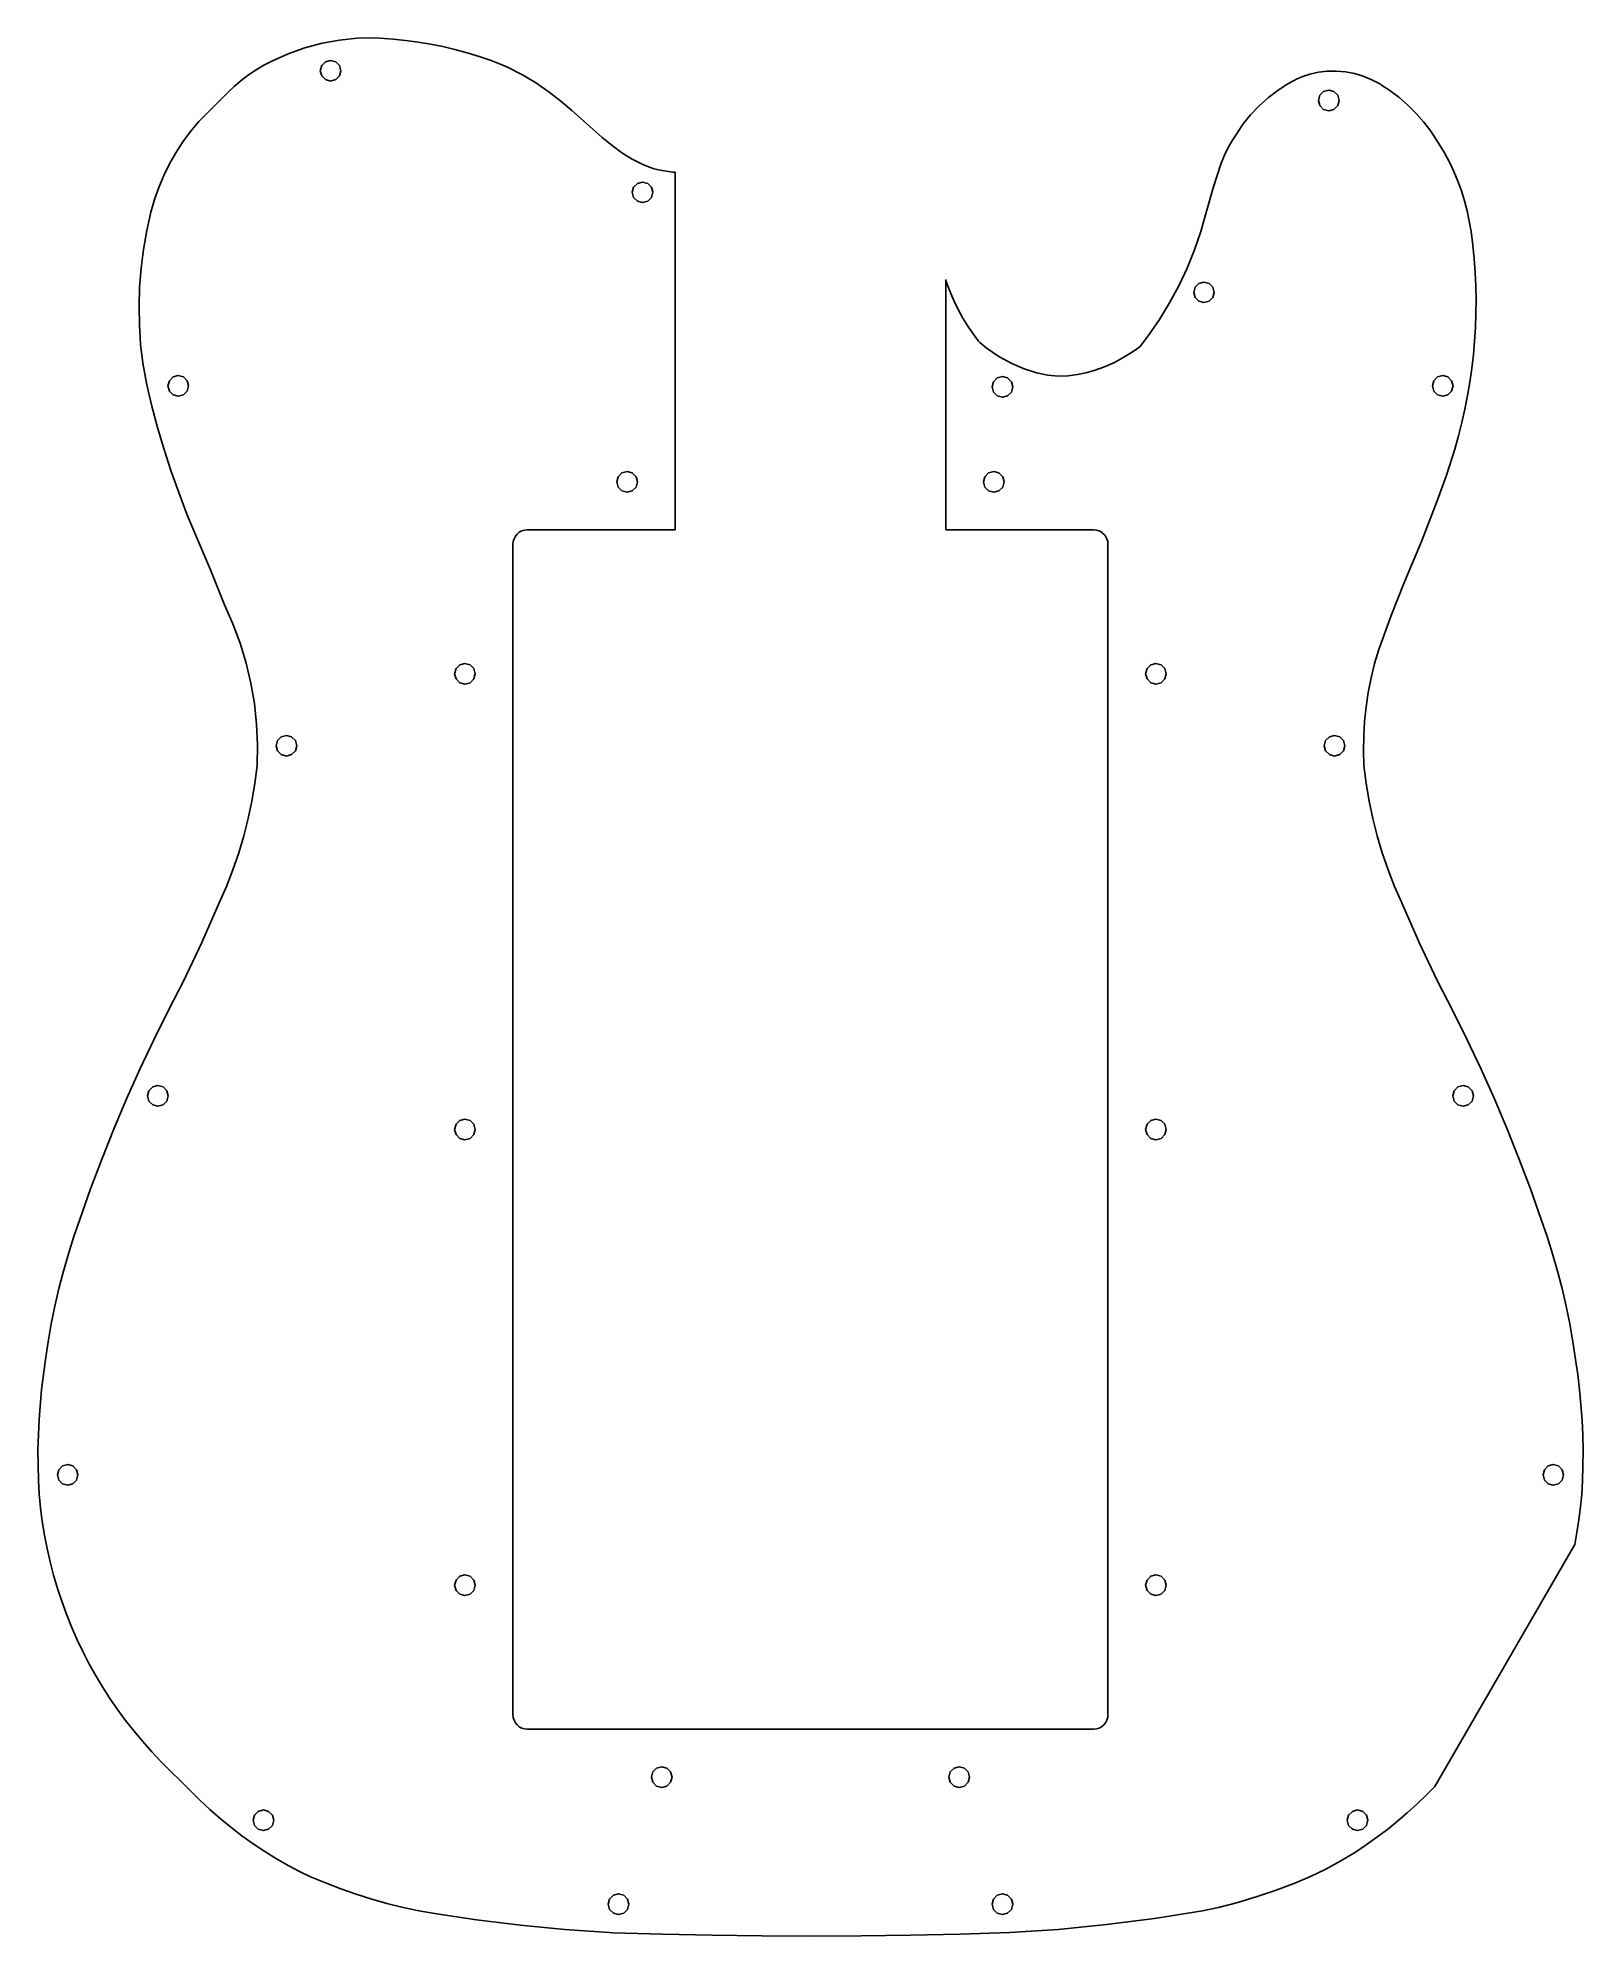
# Model space of a CAD drawing. Header units: metres. Extents: x -161 to 161, y -313 to 83.
import ezdxf

# ---------------------------------------------------------------- set-up
doc = ezdxf.new("R2010")
doc.units = ezdxf.units.M

msp = doc.modelspace()

# ---------------------------------------------------------------- linework, layer by layer
for p, q in [((-108.86, 79.2476), (-112.253, 77.7225)), ((-105.363, 80.4884), (-108.86, 79.2476)), ((-101.782, 81.4409), (-105.363, 80.4884)), ((-98.1332, 82.1011), (-101.782, 81.4409)), ((-94.4366, 82.4647), (-98.1332, 82.1011)), ((-90.7101, 82.5278), (-94.4366, 82.4647)), ((-88.8413, 82.4454), (-90.7101, 82.5278)), ((-86.972, 82.2862), (-88.8413, 82.4454)), ((-84.3635, 82.0253), (-86.972, 82.2862)), ((-81.7673, 81.6791), (-84.3635, 82.0253)), ((-79.1856, 81.2482), (-81.7673, 81.6791)), ((-76.6204, 80.733), (-79.1856, 81.2482)), ((-74.0739, 80.134), (-76.6204, 80.733)), ((-71.5481, 79.4516), (-74.0739, 80.134)), ((-69.0452, 78.6863), (-71.5481, 79.4516)), ((-115.526, 75.9174), (-117.117, 74.8446)), ((-113.906, 76.8547), (-115.526, 75.9174)), ((-112.253, 77.7225), (-113.906, 76.8547)), ((-102.139, 75.7), (-101.851, 76.775)), ((-101.851, 74.625), (-102.139, 75.7)), ((-101.851, 76.775), (-101.064, 77.562)), ((-101.064, 77.562), (-99.989, 77.85)), ((-99.989, 77.85), (-98.914, 77.562)), ((-98.914, 77.562), (-98.127, 76.775)), ((-98.127, 76.775), (-97.839, 75.7)), ((-97.839, 75.7), (-98.127, 74.625)), ((-66.5674, 77.8386), (-69.0452, 78.6863)), ((-64.8033, 77.1495), (-66.5674, 77.8386)), ((-63.1201, 76.4119), (-64.8033, 77.1495)), ((-59.9765, 74.8102), (-63.1201, 76.4119)), ((105.851, 75.3707), (104.036, 74.9553)), ((107.707, 75.5999), (105.851, 75.3707)), ((109.587, 75.6393), (107.707, 75.5999)), ((111.475, 75.4853), (109.587, 75.6393)), ((113.354, 75.1343), (111.475, 75.4853)), ((-120.096, 72.4372), (-121.476, 71.1088)), ((-118.641, 73.6835), (-120.096, 72.4372)), ((-117.117, 74.8446), (-118.641, 73.6835)), ((-101.064, 73.838), (-101.851, 74.625)), ((-99.989, 73.55), (-101.064, 73.838)), ((-98.914, 73.838), (-99.989, 73.55)), ((-98.127, 74.625), (-98.914, 73.838)), ((-57.0997, 73.0705), (-59.9765, 74.8102)), ((-54.453, 71.2293), (-57.0997, 73.0705)), ((-51.9995, 69.323), (-54.453, 71.2293)), ((97.4474, 71.6768), (95.4206, 70.1077)), ((99.4704, 72.9977), (97.4474, 71.6768)), ((101.401, 74.0128), (99.4704, 72.9977)), ((102.137, 74.2918), (101.401, 74.0128)), ((102.279, 74.3572), (102.137, 74.2918)), ((102.582, 74.4606), (102.279, 74.3572)), ((103.156, 74.6778), (102.582, 74.4606)), ((103.303, 74.7058), (103.156, 74.6778)), ((104.036, 74.9553), (103.303, 74.7058)), ((106.149, 70.575), (106.936, 71.362)), ((106.936, 71.362), (108.011, 71.65)), ((108.011, 71.65), (109.086, 71.362)), ((109.086, 71.362), (109.873, 70.575)), ((115.207, 74.5828), (113.354, 75.1343)), ((117.018, 73.8272), (115.207, 74.5828)), ((118.769, 72.8639), (117.018, 73.8272)), ((118.85, 72.8071), (118.769, 72.8639)), ((119.025, 72.7195), (118.85, 72.8071)), ((120.773, 71.5972), (119.025, 72.7195)), ((122.61, 70.1931), (120.773, 71.5972)), ((-121.476, 71.1088), (-127.476, 65.1088)), ((-49.7028, 67.3884), (-51.9995, 69.323)), ((-45.4323, 63.5801), (-49.7028, 67.3884)), ((93.4785, 68.3592), (91.7063, 66.5075)), ((95.4206, 70.1077), (93.4785, 68.3592)), ((105.861, 69.5), (106.149, 70.575)), ((106.149, 68.425), (105.861, 69.5)), ((106.936, 67.638), (106.149, 68.425)), ((108.011, 67.35), (106.936, 67.638)), ((109.086, 67.638), (108.011, 67.35)), ((109.873, 68.425), (109.086, 67.638)), ((109.873, 70.575), (110.161, 69.5)), ((110.161, 69.5), (109.873, 68.425)), ((124.456, 68.5686), (122.61, 70.1931)), ((126.23, 66.7947), (124.456, 68.5686)), ((-127.476, 65.1088), (-129.21, 63.0309)), ((-43.3853, 61.7795), (-45.4323, 63.5801)), ((90.1811, 64.6336), (88.9697, 62.8195)), ((91.7063, 66.5075), (90.1811, 64.6336)), ((127.854, 64.9489), (126.23, 66.7947)), ((129.258, 63.1119), (127.854, 64.9489)), ((-130.811, 60.8599), (-132.275, 58.6022)), ((-129.21, 63.0309), (-130.811, 60.8599)), ((-41.3481, 60.0967), (-43.3853, 61.7795)), ((-39.284, 58.5683), (-41.3481, 60.0967)), ((87.0672, 59.6974), (86.2895, 58.0835)), ((87.9537, 61.2554), (87.0672, 59.6974)), ((88.9025, 62.6862), (87.9537, 61.2554)), ((88.9697, 62.8195), (88.9025, 62.6862)), ((130.381, 61.364), (129.258, 63.1119)), ((130.386, 61.3539), (130.381, 61.364)), ((131.252, 60.0727), (130.386, 61.3539)), ((132.159, 58.5491), (131.252, 60.0727)), ((-133.6, 56.2642), (-134.781, 53.8523)), ((-132.275, 58.6022), (-133.6, 56.2642)), ((-37.1563, 57.2308), (-39.284, 58.5683)), ((-34.9284, 56.1207), (-37.1563, 57.2308)), ((-33.7654, 55.6624), (-34.9284, 56.1207)), ((-32.5635, 55.2747), (-33.7654, 55.6624)), ((85.6233, 56.4193), (83.9277, 51.3079)), ((86.2895, 58.0835), (85.6233, 56.4193)), ((133.173, 56.6275), (132.159, 58.5491)), ((134.097, 54.6651), (133.173, 56.6275)), ((-134.781, 53.8523), (-135.816, 51.3728)), ((-36.851, 51.425), (-36.064, 52.2119)), ((-36.064, 52.2119), (-34.989, 52.5)), ((-34.989, 52.5), (-33.914, 52.2119)), ((-33.914, 52.2119), (-33.127, 51.425)), ((-31.3182, 54.9621), (-32.5635, 55.2747)), ((-30.0249, 54.7292), (-31.3182, 54.9621)), ((-28.6791, 54.5806), (-30.0249, 54.7292)), ((-28.2, 54.5602), (-28.6791, 54.5806)), ((-28.2, -20), (-28.2, 54.5602)), ((134.928, 52.665), (134.097, 54.6651)), ((135.665, 50.6306), (134.928, 52.665)), ((-136.702, 48.8322), (-137.434, 46.2367)), ((-135.816, 51.3728), (-136.702, 48.8322)), ((-37.139, 50.35), (-36.851, 51.425)), ((-36.851, 49.275), (-37.139, 50.35)), ((-36.064, 48.488), (-36.851, 49.275)), ((-34.989, 48.2), (-36.064, 48.488)), ((-33.914, 48.488), (-34.989, 48.2)), ((-33.127, 49.275), (-33.914, 48.488)), ((-33.127, 51.425), (-32.839, 50.35)), ((-32.839, 50.35), (-33.127, 49.275)), ((83.9277, 51.3079), (82.4803, 46.1222)), ((136.308, 48.565), (135.665, 50.6306)), ((136.855, 46.4714), (136.308, 48.565)), ((-137.434, 46.2367), (-138.303, 42.3587)), ((82.4803, 46.1222), (81.3698, 42.1938)), ((137.305, 44.3531), (136.855, 46.4714)), ((137.658, 42.2132), (137.305, 44.3531)), ((-138.303, 42.3587), (-138.986, 38.4509)), ((81.3698, 42.1938), (80.0479, 38.3397)), ((138.021, 39.3604), (137.658, 42.2132)), ((-138.986, 38.4509), (-139.481, 34.5199)), ((80.0479, 38.3397), (78.5185, 34.5678)), ((138.307, 36.5026), (138.021, 39.3604)), ((138.516, 33.6413), (138.307, 36.5026)), ((-139.481, 34.5199), (-139.789, 30.5724)), ((28.211, 32.1727), (28.2, 32.1921)), ((28.2, 32.1921), (28.2, -20)), ((28.211, 31.95), (28.211, 32.1727)), ((28.2162, 31.95), (28.211, 31.95)), ((28.2757, 31.7634), (28.2162, 31.95)), ((29.0377, 29.7226), (28.2757, 31.7634)), ((78.5185, 34.5678), (76.7857, 30.8862)), ((138.647, 30.778), (138.516, 33.6413)), ((-139.789, 30.5724), (-139.909, 26.6149)), ((29.8773, 27.769), (29.0377, 29.7226)), ((30.7889, 25.9022), (29.8773, 27.769)), ((76.7857, 30.8862), (74.8536, 27.3031)), ((79.861, 29.5), (80.149, 30.575)), ((80.149, 28.425), (79.861, 29.5)), ((80.149, 30.575), (80.936, 31.362)), ((80.936, 27.638), (80.149, 28.425)), ((80.936, 31.362), (82.011, 31.65)), ((82.011, 31.65), (83.086, 31.362)), ((83.086, 31.362), (83.873, 30.575)), ((83.873, 28.425), (83.086, 27.638)), ((83.873, 30.575), (84.161, 29.5)), ((84.161, 29.5), (83.873, 28.425)), ((138.702, 27.9142), (138.647, 30.778)), ((138.68, 25.0516), (138.702, 27.9142)), ((-139.909, 26.6149), (-139.84, 22.654)), ((31.7669, 24.1219), (30.7889, 25.9022)), ((32.8056, 22.4276), (31.7669, 24.1219)), ((72.7263, 23.8265), (70.4079, 20.4644)), ((74.8536, 27.3031), (72.7263, 23.8265)), ((82.011, 27.35), (80.936, 27.638)), ((83.086, 27.638), (82.011, 27.35)), ((138.581, 22.1915), (138.68, 25.0516)), ((-139.84, 22.654), (-139.583, 18.6964)), ((33.8994, 20.819), (32.8056, 22.4276)), ((35.0425, 19.2958), (33.8994, 20.819)), ((70.4079, 20.4644), (68.6222, 18.1556)), ((138.405, 19.3354), (138.581, 22.1915)), ((-139.583, 18.6964), (-139.136, 14.748)), ((35.2688, 19.0216), (35.0425, 19.2958)), ((36.6235, 17.9277), (35.2688, 19.0216)), ((39.29, 16.1378), (36.6235, 17.9277)), ((41.951, 14.6758), (39.29, 16.1378)), ((65.3358, 15.9559), (63.3378, 14.8985)), ((67.2489, 17.1523), (65.3358, 15.9559)), ((68.6222, 18.1556), (67.2489, 17.1523)), ((137.824, 13.642), (138.153, 16.4852)), ((138.153, 16.4852), (138.405, 19.3354)), ((-139.136, 14.748), (-138.258, 10.251)), ((-132.814, 11.862), (-131.739, 12.1499)), ((-131.739, 12.1499), (-130.664, 11.862)), ((38.936, 11.6618), (40.011, 11.95)), ((40.011, 11.95), (41.086, 11.6618)), ((44.5613, 13.539), (41.951, 14.6758)), ((47.0759, 12.7243), (44.5613, 13.539)), ((49.4495, 12.2289), (47.0759, 12.7243)), ((51.6371, 12.0498), (49.4495, 12.2289)), ((53.7238, 12.117), (51.6371, 12.0498)), ((55.6314, 12.3544), (53.7238, 12.117)), ((57.4116, 12.7321), (55.6314, 12.3544)), ((59.1162, 13.2198), (57.4116, 12.7321)), ((61.2621, 13.9846), (59.1162, 13.2198)), ((63.3378, 14.8985), (61.2621, 13.9846)), ((130.686, 11.862), (131.761, 12.1499)), ((131.761, 12.1499), (132.836, 11.862)), ((137.419, 10.8074), (137.824, 13.642)), ((-138.258, 10.251), (-137.236, 5.78401)), ((-133.889, 9.99995), (-133.601, 11.075)), ((-133.601, 8.92494), (-133.889, 9.99995)), ((-133.601, 11.075), (-132.814, 11.862)), ((-132.814, 8.13799), (-133.601, 8.92494)), ((-131.739, 7.84995), (-132.814, 8.13799)), ((-130.664, 8.13799), (-131.739, 7.84995)), ((-130.664, 11.862), (-129.877, 11.075)), ((-129.877, 8.92494), (-130.664, 8.13799)), ((-129.877, 11.075), (-129.589, 9.99995)), ((-129.589, 9.99995), (-129.877, 8.92494)), ((37.861, 9.79994), (38.149, 10.875)), ((38.149, 8.72495), (37.861, 9.79994)), ((38.149, 10.875), (38.936, 11.6618)), ((38.936, 7.93799), (38.149, 8.72495)), ((40.011, 7.64995), (38.936, 7.93799)), ((41.086, 7.93799), (40.011, 7.64995)), ((41.086, 11.6618), (41.873, 10.875)), ((41.873, 8.72495), (41.086, 7.93799)), ((41.873, 10.875), (42.161, 9.79994)), ((42.161, 9.79994), (41.873, 8.72495)), ((129.611, 9.99995), (129.899, 11.075)), ((129.899, 8.92494), (129.611, 9.99995)), ((129.899, 11.075), (130.686, 11.862)), ((130.686, 8.13799), (129.899, 8.92494)), ((131.761, 7.84995), (130.686, 8.13799)), ((132.836, 8.13799), (131.761, 7.84995)), ((132.836, 11.862), (133.623, 11.075)), ((133.623, 8.92494), (132.836, 8.13799)), ((133.623, 11.075), (133.911, 9.99995)), ((133.911, 9.99995), (133.623, 8.92494)), ((136.381, 5.17023), (136.938, 7.98294)), ((136.938, 7.98294), (137.419, 10.8074)), ((-137.236, 5.78401), (-136.071, 1.35141)), ((135.748, 2.37071), (136.381, 5.17023)), ((-136.071, 1.35141), (-134.765, -3.04367)), ((135.039, -0.41405), (135.748, 2.37071)), ((-134.765, -3.04367), (-133.269, -7.64304)), ((132.534, -8.60184), (134.254, -3.1826)), ((134.254, -3.1826), (135.039, -0.41405)), ((-133.269, -7.64304), (-131.657, -12.203)), ((-39.275, -8.13803), (-38.2, -7.84999)), ((-38.2, -7.84999), (-37.125, -8.13803)), ((37.125, -8.13803), (38.2, -7.84999)), ((38.2, -7.84999), (39.275, -8.13803)), ((-40.35, -10), (-40.062, -8.92499)), ((-40.062, -11.075), (-40.35, -10)), ((-40.062, -8.92499), (-39.275, -8.13803)), ((-39.275, -11.862), (-40.062, -11.075)), ((-38.2, -12.15), (-39.275, -11.862)), ((-37.125, -11.862), (-38.2, -12.15)), ((-37.125, -8.13803), (-36.338, -8.92499)), ((-36.338, -11.075), (-37.125, -11.862)), ((-36.338, -8.92499), (-36.05, -10)), ((-36.05, -10), (-36.338, -11.075)), ((36.05, -10), (36.338, -8.92499)), ((36.338, -11.075), (36.05, -10)), ((36.338, -8.92499), (37.125, -8.13803)), ((37.125, -11.862), (36.338, -11.075)), ((38.2, -12.15), (37.125, -11.862)), ((39.275, -11.862), (38.2, -12.15)), ((39.275, -8.13803), (40.062, -8.92499)), ((40.062, -11.075), (39.275, -11.862)), ((40.062, -8.92499), (40.35, -10)), ((40.35, -10), (40.062, -11.075)), ((130.62, -13.9568), (132.534, -8.60184)), ((-131.657, -12.203), (-129.929, -16.7215)), ((127.313, -22.4426), (130.62, -13.9568)), ((-129.929, -16.7215), (-128.087, -21.1964)), ((-128.087, -21.1964), (-125.023, -28.3745)), ((-62, -23), (-61.9424, -22.4147)), ((-62, -267), (-62, -23)), ((-61.9424, -22.4147), (-61.7716, -21.8519)), ((-61.7716, -21.8519), (-61.4944, -21.3333)), ((-61.4944, -21.3333), (-61.1213, -20.8787)), ((-61.1213, -20.8787), (-60.6667, -20.5056)), ((-60.6667, -20.5056), (-60.148, -20.2283)), ((-60.148, -20.2283), (-59.5853, -20.0576)), ((-59.5853, -20.0576), (-59, -20)), ((-59, -20), (-28.2, -20)), ((28.2, -20), (59, -20)), ((59, -20), (59.5853, -20.0576)), ((59.5853, -20.0576), (60.148, -20.2283)), ((60.148, -20.2283), (60.6667, -20.5056)), ((60.6667, -20.5056), (61.1213, -20.8787)), ((61.1213, -20.8787), (61.4944, -21.3333)), ((61.4944, -21.3333), (61.7716, -21.8519)), ((61.7716, -21.8519), (61.9424, -22.4147)), ((61.9424, -22.4147), (62, -23)), ((62, -23), (62, -267)), ((123.821, -30.8557), (127.313, -22.4426)), ((-125.023, -28.3745), (-122.128, -35.6209)), ((120.991, -37.8452), (123.821, -30.8557)), ((-122.128, -35.6209), (-120.353, -39.5834)), ((118.434, -44.937), (120.991, -37.8452)), ((-120.353, -39.5834), (-118.837, -43.6363)), ((-118.837, -43.6363), (-117.583, -47.767)), ((117.575, -47.8894), (118.434, -44.937)), ((-117.583, -47.767), (-116.594, -51.9631)), ((-74.15, -50), (-73.862, -48.925)), ((-73.862, -51.075), (-74.15, -50)), ((-73.862, -48.925), (-73.075, -48.138)), ((-73.075, -51.862), (-73.862, -51.075)), ((-73.075, -48.138), (-72, -47.85)), ((-72, -47.85), (-70.925, -48.138)), ((-70.925, -48.138), (-70.138, -48.925)), ((-70.138, -51.075), (-70.925, -51.862)), ((-70.138, -48.925), (-69.85, -50)), ((-69.85, -50), (-70.138, -51.075)), ((69.85, -50), (70.138, -48.925)), ((70.138, -51.075), (69.85, -50)), ((70.138, -48.925), (70.925, -48.138)), ((70.925, -51.862), (70.138, -51.075)), ((70.925, -48.138), (72, -47.85)), ((72, -47.85), (73.075, -48.138)), ((73.075, -48.138), (73.862, -48.925)), ((73.862, -51.075), (73.075, -51.862)), ((73.862, -48.925), (74.15, -50)), ((74.15, -50), (73.862, -51.075)), ((116.257, -53.8795), (116.848, -50.8715)), ((116.848, -50.8715), (117.575, -47.8894)), ((-116.594, -51.9631), (-115.871, -56.2122)), ((-72, -52.15), (-73.075, -51.862)), ((-70.925, -51.862), (-72, -52.15)), ((72, -52.15), (70.925, -51.862)), ((73.075, -51.862), (72, -52.15)), ((115.802, -56.9091), (116.257, -53.8795)), ((-115.871, -56.2122), (-115.417, -60.5018)), ((115.483, -59.9557), (115.802, -56.9091)), ((-115.417, -60.5018), (-115.235, -64.8193)), ((-111.051, -63.9251), (-110.264, -63.1381)), ((-110.264, -63.1381), (-109.189, -62.8501)), ((-109.189, -62.8501), (-108.114, -63.1381)), ((-108.114, -63.1381), (-107.327, -63.9251)), ((107.349, -63.9251), (108.136, -63.1381)), ((108.136, -63.1381), (109.211, -62.8501)), ((109.211, -62.8501), (110.286, -63.1381)), ((110.286, -63.1381), (111.073, -63.9251)), ((115.255, -66.082), (115.3, -63.0149)), ((115.3, -63.0149), (115.483, -59.9557)), ((-115.235, -64.8193), (-115.327, -69.1528)), ((-111.339, -65.0001), (-111.051, -63.9251)), ((-111.051, -66.0751), (-111.339, -65.0001)), ((-110.264, -66.8621), (-111.051, -66.0751)), ((-109.189, -67.1501), (-110.264, -66.8621)), ((-108.114, -66.8621), (-109.189, -67.1501)), ((-107.327, -66.0751), (-108.114, -66.8621)), ((-107.327, -63.9251), (-107.039, -65.0001)), ((-107.039, -65.0001), (-107.327, -66.0751)), ((107.061, -65.0001), (107.349, -63.9251)), ((107.349, -66.0751), (107.061, -65.0001)), ((108.136, -66.8621), (107.349, -66.0751)), ((109.211, -67.1501), (108.136, -66.8621)), ((110.286, -66.8621), (109.211, -67.1501)), ((111.073, -66.0751), (110.286, -66.8621)), ((111.073, -63.9251), (111.361, -65.0001)), ((111.361, -65.0001), (111.073, -66.0751)), ((115.348, -69.1523), (115.255, -66.082)), ((-115.327, -69.1528), (-115.786, -72.8547)), ((115.808, -72.8543), (115.348, -69.1523)), ((-115.786, -72.8547), (-116.399, -76.5299)), ((116.42, -76.5295), (115.808, -72.8543)), ((-116.399, -76.5299), (-117.164, -80.1738)), ((117.186, -80.1735), (116.42, -76.5295)), ((-117.164, -80.1738), (-118.08, -83.7819)), ((118.102, -83.7816), (117.186, -80.1735)), ((-118.08, -83.7819), (-119.146, -87.3495)), ((119.167, -87.3492), (118.102, -83.7816)), ((-120.36, -90.8721), (-121.722, -94.345)), ((-119.146, -87.3495), (-120.36, -90.8721)), ((120.381, -90.8718), (119.167, -87.3492)), ((121.742, -94.3448), (120.381, -90.8718)), ((-121.722, -94.345), (-123.229, -97.7638)), ((123.249, -97.7635), (121.742, -94.3448)), ((-123.229, -97.7638), (-126.802, -105.993)), ((126.823, -105.993), (123.249, -97.7635)), ((-126.802, -105.993), (-130.632, -114.108)), ((130.654, -114.108), (126.823, -105.993)), ((-130.632, -114.108), (-133.774, -120.118)), ((133.796, -120.118), (130.654, -114.108)), ((-133.774, -120.118), (-136.793, -126.188)), ((136.814, -126.188), (133.796, -120.118)), ((-136.793, -126.188), (-139.687, -132.316)), ((139.708, -132.316), (136.814, -126.188)), ((-139.687, -132.316), (-142.456, -138.499)), ((142.476, -138.499), (139.708, -132.316)), ((-138.139, -138), (-137.851, -136.925)), ((-137.851, -139.075), (-138.139, -138)), ((-137.851, -136.925), (-137.064, -136.138)), ((-137.064, -136.138), (-135.989, -135.85)), ((-135.989, -135.85), (-134.914, -136.138)), ((-134.914, -136.138), (-134.127, -136.925)), ((-134.127, -136.925), (-133.839, -138)), ((-133.839, -138), (-134.127, -139.075)), ((133.861, -138), (134.149, -136.925)), ((134.149, -139.075), (133.861, -138)), ((134.149, -136.925), (134.936, -136.138)), ((134.936, -136.138), (136.011, -135.85)), ((136.011, -135.85), (137.086, -136.138)), ((137.086, -136.138), (137.873, -136.925)), ((137.873, -136.925), (138.161, -138)), ((138.161, -138), (137.873, -139.075)), ((-142.456, -138.499), (-145.098, -144.735)), ((-137.064, -139.862), (-137.851, -139.075)), ((-135.989, -140.15), (-137.064, -139.862)), ((-134.914, -139.862), (-135.989, -140.15)), ((-134.127, -139.075), (-134.914, -139.862)), ((134.936, -139.862), (134.149, -139.075)), ((136.011, -140.15), (134.936, -139.862)), ((137.086, -139.862), (136.011, -140.15)), ((137.873, -139.075), (137.086, -139.862)), ((145.119, -144.735), (142.476, -138.499)), ((-145.098, -144.735), (-147.614, -151.024)), ((-74.15, -145), (-73.862, -143.925)), ((-73.862, -146.075), (-74.15, -145)), ((-73.862, -143.925), (-73.075, -143.138)), ((-73.075, -146.862), (-73.862, -146.075)), ((-73.075, -143.138), (-72, -142.85)), ((-72, -142.85), (-70.925, -143.138)), ((-70.925, -143.138), (-70.138, -143.925)), ((-70.138, -146.075), (-70.925, -146.862)), ((-70.138, -143.925), (-69.85, -145)), ((-69.85, -145), (-70.138, -146.075)), ((69.85, -145), (70.138, -143.925)), ((70.138, -146.075), (69.85, -145)), ((70.138, -143.925), (70.925, -143.138)), ((70.925, -146.862), (70.138, -146.075)), ((70.925, -143.138), (72, -142.85)), ((72, -142.85), (73.075, -143.138)), ((73.075, -143.138), (73.862, -143.925)), ((73.862, -146.075), (73.075, -146.862)), ((73.862, -143.925), (74.15, -145)), ((74.15, -145), (73.862, -146.075)), ((147.634, -151.024), (145.119, -144.735)), ((-72, -147.15), (-73.075, -146.862)), ((-70.925, -146.862), (-72, -147.15)), ((72, -147.15), (70.925, -146.862)), ((73.075, -146.862), (72, -147.15)), ((-147.614, -151.024), (-150.002, -157.363)), ((150.022, -157.363), (147.634, -151.024)), ((-150.002, -157.363), (-152.261, -163.75)), ((152.282, -163.75), (150.022, -157.363)), ((-152.261, -163.75), (-153.492, -167.313)), ((153.513, -167.313), (152.282, -163.75)), ((-153.492, -167.313), (-154.628, -170.905)), ((154.649, -170.905), (153.513, -167.313)), ((-154.628, -170.905), (-155.669, -174.524)), ((155.69, -174.524), (154.649, -170.905)), ((-155.669, -174.524), (-156.614, -178.168)), ((156.635, -178.168), (155.69, -174.524)), ((-157.462, -181.835), (-158.214, -185.524)), ((-156.614, -178.168), (-157.462, -181.835)), ((157.484, -181.835), (156.635, -178.168)), ((158.236, -185.524), (157.484, -181.835)), ((-158.214, -185.524), (-158.869, -189.232)), ((158.89, -189.232), (158.236, -185.524)), ((-158.869, -189.232), (-159.425, -192.957)), ((159.447, -192.957), (158.89, -189.232)), ((-159.425, -192.957), (-160.245, -199.205)), ((159.898, -196.102), (159.447, -192.957)), ((160.272, -199.256), (159.898, -196.102)), ((-160.245, -199.205), (-160.763, -205.481)), ((160.569, -202.417), (160.272, -199.256)), ((-160.763, -205.481), (-160.978, -211.775)), ((160.79, -205.584), (160.569, -202.417)), ((160.934, -208.755), (160.79, -205.584)), ((161, -211.929), (160.934, -208.755)), ((-160.978, -211.775), (-160.89, -218.075)), ((160.99, -215.105), (161, -211.929)), ((-156.939, -217), (-156.651, -215.925)), ((-156.651, -218.075), (-156.939, -217)), ((-156.651, -215.925), (-155.864, -215.138)), ((-155.864, -215.138), (-154.789, -214.85)), ((-154.789, -214.85), (-153.714, -215.138)), ((-153.714, -215.138), (-152.927, -215.925)), ((-152.927, -215.925), (-152.639, -217)), ((-152.639, -217), (-152.927, -218.075)), ((152.661, -217), (152.949, -215.925)), ((152.949, -218.075), (152.661, -217)), ((152.949, -215.925), (153.736, -215.138)), ((153.736, -215.138), (154.811, -214.85)), ((154.811, -214.85), (155.886, -215.138)), ((155.886, -215.138), (156.673, -215.925)), ((156.673, -215.925), (156.961, -217)), ((156.961, -217), (156.673, -218.075)), ((160.902, -218.281), (160.99, -215.105)), ((-160.89, -218.075), (-160.712, -220.976)), ((-160.712, -220.976), (-160.441, -223.857)), ((-155.864, -218.862), (-156.651, -218.075)), ((-154.789, -219.15), (-155.864, -218.862)), ((-153.714, -218.862), (-154.789, -219.15)), ((-152.927, -218.075), (-153.714, -218.862)), ((153.736, -218.862), (152.949, -218.075)), ((154.811, -219.15), (153.736, -218.862)), ((155.886, -218.862), (154.811, -219.15)), ((156.673, -218.075), (155.886, -218.862)), ((160.481, -223.684), (160.732, -220.99)), ((160.732, -220.99), (160.902, -218.281)), ((-160.441, -223.857), (-160.077, -226.718)), ((160.15, -226.36), (160.481, -223.684)), ((-160.077, -226.718), (-159.624, -229.557)), ((159.28, -231.486), (159.738, -229.018)), ((159.738, -229.018), (160.15, -226.36)), ((-159.624, -229.557), (-159.08, -232.371)), ((-159.08, -232.371), (-158.449, -235.159)), ((130.126, -281.983), (159.28, -231.486)), ((-158.449, -235.159), (-157.73, -237.919)), ((-157.73, -237.919), (-156.925, -240.65)), ((-156.925, -240.65), (-156.035, -243.349)), ((-74.15, -240), (-73.862, -238.925)), ((-73.862, -241.075), (-74.15, -240)), ((-73.862, -238.925), (-73.075, -238.138)), ((-73.075, -241.862), (-73.862, -241.075)), ((-73.075, -238.138), (-72, -237.85)), ((-72, -237.85), (-70.925, -238.138)), ((-70.925, -238.138), (-70.138, -238.925)), ((-70.138, -241.075), (-70.925, -241.862)), ((-70.138, -238.925), (-69.85, -240)), ((-69.85, -240), (-70.138, -241.075)), ((69.85, -240), (70.138, -238.925)), ((70.138, -241.075), (69.85, -240)), ((70.138, -238.925), (70.925, -238.138)), ((70.925, -241.862), (70.138, -241.075)), ((70.925, -238.138), (72, -237.85)), ((72, -237.85), (73.075, -238.138)), ((73.075, -238.138), (73.862, -238.925)), ((73.862, -241.075), (73.075, -241.862)), ((73.862, -238.925), (74.15, -240)), ((74.15, -240), (73.862, -241.075)), ((-156.035, -243.349), (-155.061, -246.014)), ((-72, -242.15), (-73.075, -241.862)), ((-70.925, -241.862), (-72, -242.15)), ((72, -242.15), (70.925, -241.862)), ((73.075, -241.862), (72, -242.15)), ((-155.061, -246.014), (-154.004, -248.645)), ((-154.004, -248.645), (-152.866, -251.238)), ((-152.866, -251.238), (-151.647, -253.793)), ((-151.647, -253.793), (-150.349, -256.306)), ((-150.349, -256.306), (-148.973, -258.778)), ((-148.973, -258.778), (-147.52, -261.205)), ((-147.52, -261.205), (-145.99, -263.586)), ((-145.99, -263.586), (-144.386, -265.919)), ((-144.386, -265.919), (-142.708, -268.202)), ((-142.708, -268.202), (-140.958, -270.433)), ((-61.9424, -267.585), (-62, -267)), ((-61.7716, -268.148), (-61.9424, -267.585)), ((-61.4944, -268.667), (-61.7716, -268.148)), ((-61.1213, -269.121), (-61.4944, -268.667)), ((61.4944, -268.667), (61.1213, -269.121)), ((61.7716, -268.148), (61.4944, -268.667)), ((61.9424, -267.585), (61.7716, -268.148)), ((62, -267), (61.9424, -267.585)), ((-140.958, -270.433), (-139.136, -272.611)), ((-139.136, -272.611), (-137.244, -274.734)), ((-60.6667, -269.494), (-61.1213, -269.121)), ((-60.148, -269.772), (-60.6667, -269.494)), ((-59.5853, -269.942), (-60.148, -269.772)), ((-59, -270), (-59.5853, -269.942)), ((59, -270), (-59, -270)), ((59.5853, -269.942), (59, -270)), ((60.148, -269.772), (59.5853, -269.942)), ((60.6667, -269.494), (60.148, -269.772)), ((61.1213, -269.121), (60.6667, -269.494)), ((-137.244, -274.734), (-135.283, -276.8)), ((-135.283, -276.8), (-129.283, -282.8)), ((-33.15, -280), (-32.862, -278.925)), ((-32.862, -281.075), (-33.15, -280)), ((-32.862, -278.925), (-32.075, -278.138)), ((-32.075, -278.138), (-31, -277.85)), ((-31, -277.85), (-29.925, -278.138)), ((-29.925, -278.138), (-29.138, -278.925)), ((-29.138, -278.925), (-28.85, -280)), ((-28.85, -280), (-29.138, -281.075)), ((28.85, -280), (29.138, -278.925)), ((29.138, -281.075), (28.85, -280)), ((29.138, -278.925), (29.925, -278.138)), ((29.925, -278.138), (31, -277.85)), ((31, -277.85), (32.075, -278.138)), ((32.075, -278.138), (32.862, -278.925)), ((32.862, -278.925), (33.15, -280)), ((33.15, -280), (32.862, -281.075)), ((-129.283, -282.8), (-127.253, -284.807)), ((-127.253, -284.807), (-125.157, -286.753)), ((-32.075, -281.862), (-32.862, -281.075)), ((-31, -282.15), (-32.075, -281.862)), ((-29.925, -281.862), (-31, -282.15)), ((-29.138, -281.075), (-29.925, -281.862)), ((29.925, -281.862), (29.138, -281.075)), ((31, -282.15), (29.925, -281.862)), ((32.075, -281.862), (31, -282.15)), ((32.862, -281.075), (32.075, -281.862)), ((126.379, -285.653), (128.315, -283.794)), ((128.315, -283.794), (130.126, -281.983)), ((-125.157, -286.753), (-122.995, -288.637)), ((-122.995, -288.637), (-120.768, -290.457)), ((-116.139, -289), (-115.851, -287.925)), ((-115.851, -287.925), (-115.064, -287.138)), ((-115.064, -287.138), (-113.989, -286.85)), ((-113.989, -286.85), (-112.914, -287.138)), ((-112.914, -287.138), (-112.127, -287.925)), ((-112.127, -287.925), (-111.839, -289)), ((111.861, -289), (112.149, -287.925)), ((112.149, -287.925), (112.936, -287.138)), ((112.936, -287.138), (114.011, -286.85)), ((114.011, -286.85), (115.086, -287.138)), ((115.086, -287.138), (115.873, -287.925)), ((115.873, -287.925), (116.161, -289)), ((122.331, -289.209), (124.384, -287.459)), ((124.384, -287.459), (126.379, -285.653)), ((-120.768, -290.457), (-118.478, -292.21)), ((-118.478, -292.21), (-116.125, -293.895)), ((-115.851, -290.075), (-116.139, -289)), ((-115.064, -290.862), (-115.851, -290.075)), ((-113.989, -291.15), (-115.064, -290.862)), ((-112.914, -290.862), (-113.989, -291.15)), ((-112.127, -290.075), (-112.914, -290.862)), ((-111.839, -289), (-112.127, -290.075)), ((112.149, -290.075), (111.861, -289)), ((112.936, -290.862), (112.149, -290.075)), ((114.011, -291.15), (112.936, -290.862)), ((115.086, -290.862), (114.011, -291.15)), ((115.873, -290.075), (115.086, -290.862)), ((115.83, -294.113), (118.053, -292.538)), ((116.161, -289), (115.873, -290.075)), ((118.053, -292.538), (120.22, -290.903)), ((120.22, -290.903), (122.331, -289.209)), ((-116.125, -293.895), (-113.711, -295.511)), ((-113.711, -295.511), (-111.237, -297.055)), ((110.526, -297.47), (113.552, -295.627)), ((113.552, -295.627), (115.83, -294.113)), ((-111.237, -297.055), (-108.704, -298.525)), ((-108.704, -298.525), (-106.471, -299.699)), ((-106.471, -299.699), (-104.177, -300.758)), ((104.226, -300.708), (107.416, -299.165)), ((107.416, -299.165), (110.526, -297.47)), ((-104.177, -300.758), (-101.043, -302.056)), ((-101.043, -302.056), (-97.8734, -303.266)), ((-97.8734, -303.266), (-94.6711, -304.389)), ((-94.6711, -304.389), (-91.4376, -305.422)), ((-41.851, -305.425), (-41.064, -304.638)), ((-41.064, -304.638), (-39.989, -304.35)), ((-39.989, -304.35), (-38.914, -304.638)), ((-38.914, -304.638), (-38.127, -305.425)), ((38.149, -305.425), (38.936, -304.638)), ((38.936, -304.638), (40.011, -304.35)), ((40.011, -304.35), (41.086, -304.638)), ((41.086, -304.638), (41.873, -305.425)), ((93.0954, -304.911), (97.0529, -303.571)), ((97.0529, -303.571), (100.963, -302.095)), ((100.963, -302.095), (104.226, -300.708)), ((-91.4376, -305.422), (-88.3103, -306.318)), ((-88.3103, -306.318), (-85.1542, -307.11)), ((-85.1542, -307.11), (-81.9731, -307.796)), ((-81.9731, -307.796), (-78.7687, -308.377)), ((-78.7687, -308.377), (-69.6052, -309.756)), ((-42.139, -306.5), (-41.851, -305.425)), ((-41.851, -307.575), (-42.139, -306.5)), ((-41.064, -308.362), (-41.851, -307.575)), ((-39.989, -308.65), (-41.064, -308.362)), ((-38.914, -308.362), (-39.989, -308.65)), ((-38.127, -307.575), (-38.914, -308.362)), ((-38.127, -305.425), (-37.839, -306.5)), ((-37.839, -306.5), (-38.127, -307.575)), ((37.861, -306.5), (38.149, -305.425)), ((38.149, -307.575), (37.861, -306.5)), ((38.936, -308.362), (38.149, -307.575)), ((40.011, -308.65), (38.936, -308.362)), ((41.086, -308.362), (40.011, -308.65)), ((41.873, -307.575), (41.086, -308.362)), ((41.873, -305.425), (42.161, -306.5)), ((42.161, -306.5), (41.873, -307.575)), ((71.7142, -309.464), (81.695, -307.887)), ((81.695, -307.887), (85.0512, -307.185)), ((85.0512, -307.185), (89.0937, -306.117)), ((89.0937, -306.117), (93.0954, -304.911)), ((-69.6052, -309.756), (-60.4088, -310.887)), ((-60.4088, -310.887), (-51.1846, -311.769)), ((-51.1846, -311.769), (-41.9374, -312.403)), ((-41.9374, -312.403), (-41.1491, -312.438)), ((-41.1491, -312.438), (-30.813, -312.741)), ((31.2187, -312.731), (41.5551, -312.425)), ((41.5551, -312.425), (51.6375, -311.733)), ((51.6375, -311.733), (61.6927, -310.746)), ((61.6927, -310.746), (71.7142, -309.464)), ((-30.813, -312.741), (-20.4753, -312.957)), ((-20.4753, -312.957), (-10.1364, -313.086)), ((-10.1364, -313.086), (0.2029, -313.128)), ((0.2029, -313.128), (10.5423, -313.083)), ((10.5423, -313.083), (20.8811, -312.951)), ((20.8811, -312.951), (31.2187, -312.731))]:
    msp.add_line(p, q)

doc.saveas('drawing.dxf')
